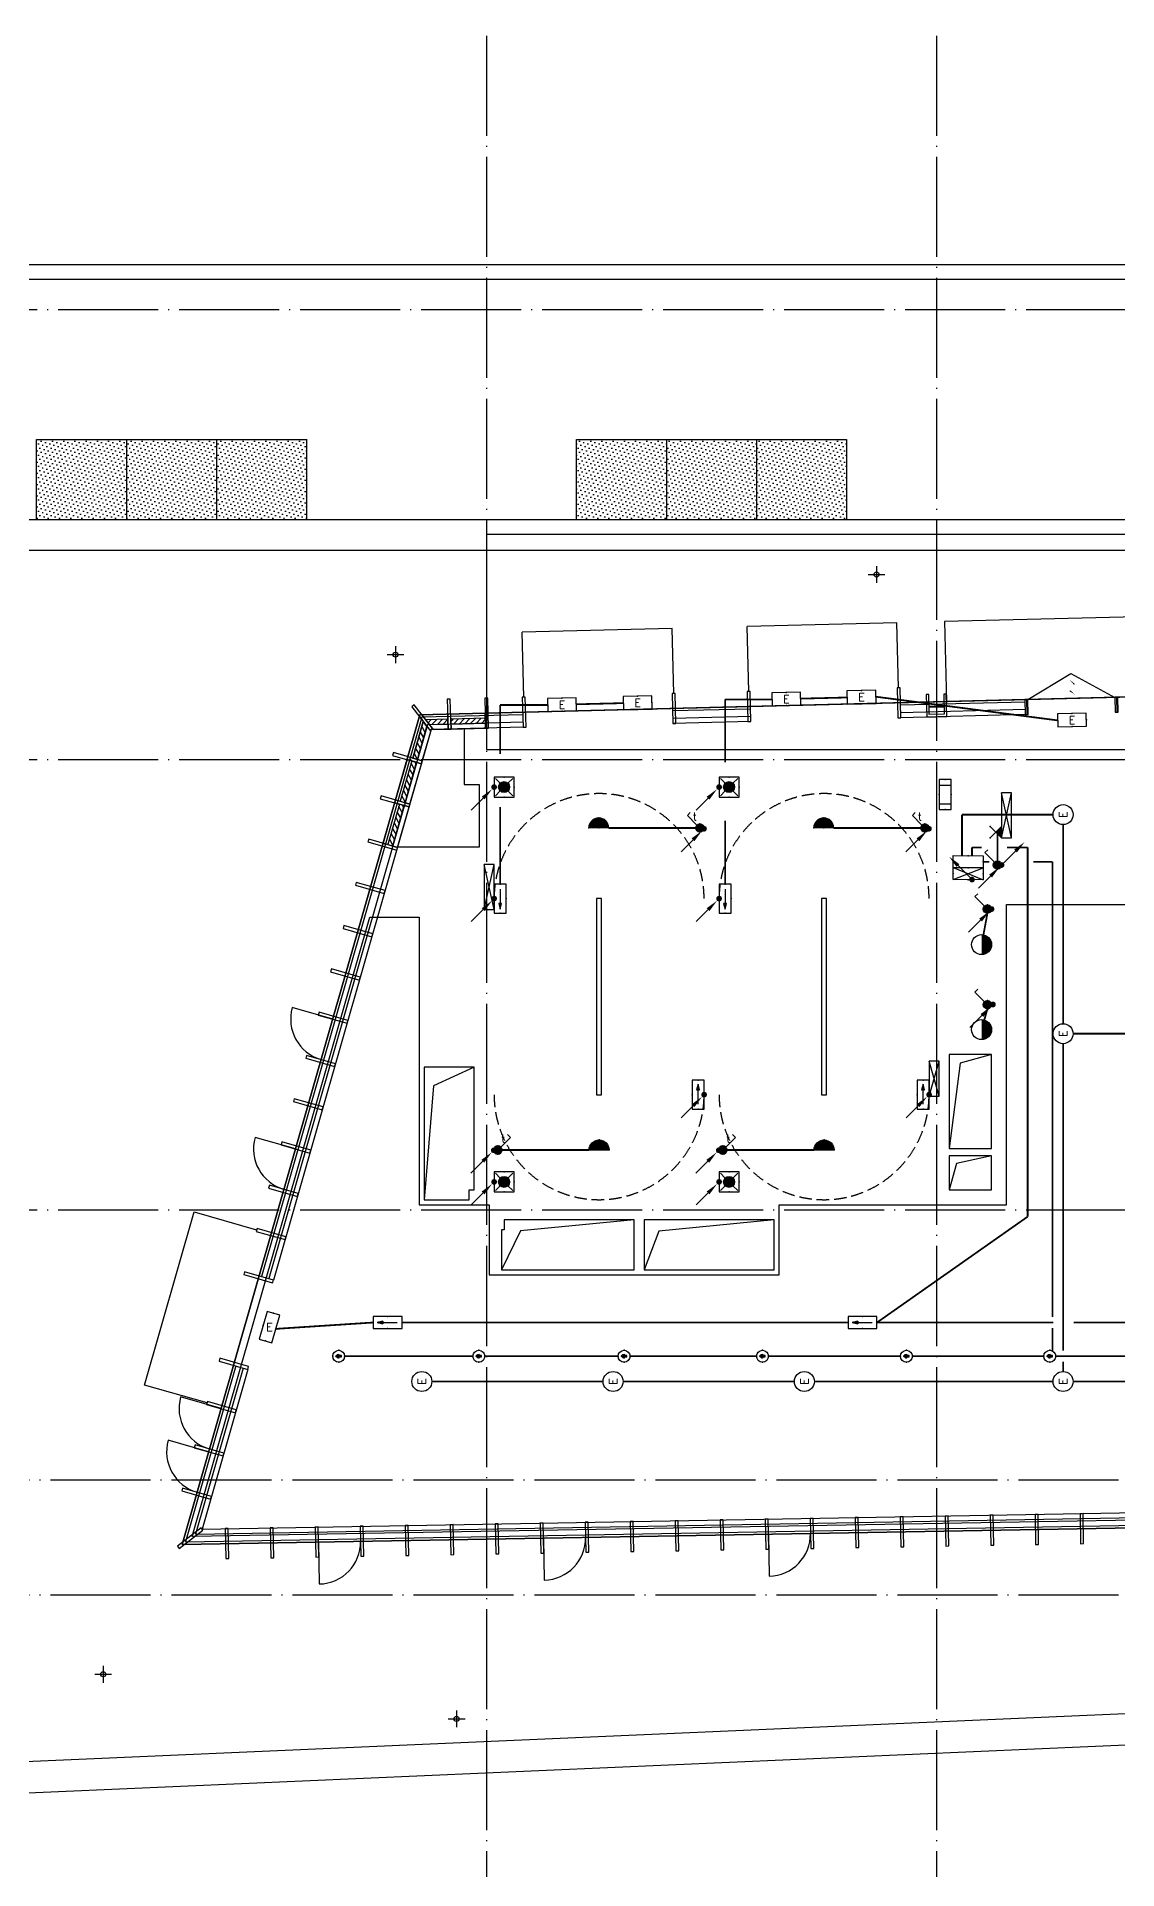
# Model space of a CAD drawing. Extents: x -288892 to 250096, y -100054 to 404668.
# Drawn here: x 14400 to 36016, y 172710 to 209356 of the extents above; entities that cross this region are included whole.
import ezdxf
from ezdxf.enums import TextEntityAlignment as Align
from ezdxf.xclip import XClip

# ---------------------------------------------------------------- set-up
doc = ezdxf.new("R2010")
doc.units = 0
doc.header["$LTSCALE"] = 1000
doc.header["$MEASUREMENT"] = 0
for name, pattern in [('104-14# 核心筒$0$DASH', [0.35, 0.25, -0.1]), ('104-14# 核心筒$0$DOTE', [2.42, 2, -0.2, 0.02, -0.2]), ('DASH', [0.35, 0.25, -0.1])]:
    doc.linetypes.add(name, pattern=pattern)
doc.layers.get('0').update_dxf_attribs({"linetype": 'CONTINUOUS'})
for name, color, linetype, plot in [('104-14# 核心筒$0$04-不打印_辅助线', 165, 'CONTINUOUS', False), ('14#楼幕墙$0$04-不打印_辅助线', 165, 'CONTINUOUS', False), ('X-104 14#平面$0$04-不打印_辅助线', 165, 'CONTINUOUS', False)]:
    doc.layers.add(name, color=color, linetype=linetype, plot=plot)
for name, color, linetype in [('104-14# 核心筒$0$A-C_玻璃幕墙', 140, 'CONTINUOUS'), ('104-14# 核心筒$0$A-E_电梯', 171, 'CONTINUOUS'), ('104-14# 核心筒$0$A-TECH_结构', 21, 'CONTINUOUS'), ('104-14# 核心筒$0$A_AXIS-轴线', 36, '104-14# 核心筒$0$DOTE'), ('14#楼幕墙$0$A-C_玻璃幕墙', 140, 'CONTINUOUS'), ('14#楼幕墙$0$A-C_窗', 140, 'CONTINUOUS'), ('EQUIP-照明', 3, 'CONTINUOUS'), ('EQUIP-箱柜', 3, 'CONTINUOUS'), ('LWIRE', 4, 'CONTINUOUS'), ('TEL_TEXT', 3, 'CONTINUOUS'), ('WIRE-应急', 2, 'DASH'), ('WIRE-照明', 1, 'CONTINUOUS'), ('X-104 14#平面$0$A-C_玻璃幕墙', 140, 'CONTINUOUS'), ('X-104 14#平面$0$A-C_窗', 140, 'CONTINUOUS'), ('X-104 14#平面$0$A-O_分水线', 127, 'CONTINUOUS'), ('X-104 14#平面$0$A-O_屋面', 201, 'CONTINUOUS'), ('X-104 14#平面$0$A-SUR_保温', 222, 'CONTINUOUS'), ('X-104 14#平面$0$A-TECH_暖通', 6, 'CONTINUOUS'), ('X-104 14#平面$0$A-TECH_电气', 240, 'CONTINUOUS'), ('X-104 14#平面$0$DUCT-新风管立管', 3, 'CONTINUOUS'), ('X-104 14#平面$0$EH_玻璃', 156, 'CONTINUOUS')]:
    doc.layers.add(name, color=color, linetype=linetype)
doc.layers.add('X-104 14#平面$0$000套内', color=226, linetype='CONTINUOUS', lineweight=30)
doc.layers.get('X-104 14#平面$0$A-O_分水线').off()
doc.styles.add('_TCH_LABEL', font='COMPLEX', dxfattribs={"bigfont": 'GBCBIG'})
doc.styles.add('_TEL_DIM', font='SIMPLEX', dxfattribs={"width": 0.8, "height": 3.5, "bigfont": 'HZTXT'})
doc.styles.get("Standard").update_dxf_attribs({"font": 'gbenor.shx', "bigfont": 'gbcbig.shx'})

# ---------------------------------------------------------------- blocks, each defined once
blk = doc.blocks.new('14#楼幕墙$0$A$C103B1A8E')
blk.add_lwpolyline([(0, 0), (60, 0), (60, 600), (0, 600)], close=True)
blk = doc.blocks.new('14#楼幕墙$0$A$C678332E3')
blk.add_lwpolyline([(0, 0), (60, 0), (60, 300), (0, 300)], close=True)
blk = doc.blocks.new('*U1890')
blk.add_lwpolyline([(300, 0), (0, 0), (0, 150), (300, 150)], close=True)
blk = doc.blocks.new('14#楼幕墙$0$A$C07E80D9E')
blk.add_lwpolyline([(-350, -50), (-50, -50), (-50, -450), (0, -450), (0, 0), (-400, 0), (-400, -450), (-350, -450)], close=True)
for points in [[(-50, -200), (-350, -200)], [(-50, -220), (-350, -220)]]:
    blk.add_lwpolyline(points)
at = {"layer": '14#楼幕墙$0$A-C_玻璃幕墙', "rotation": 180}
blk.add_blockref('*U1890', (-50, -50), dxfattribs=at)
blk = doc.blocks.new('14#楼幕墙$0$A$C140B3602')
for points in [[(5663, 16206), (5658, 16806)], [(6413, 16211), (6408, 16811)], [(7163, 16217), (7158, 16817)]]:
    blk.add_lwpolyline(points)
for name, p, rotation in [('14#楼幕墙$0$A$C103B1A8E', (14603, 16275), 0.4441616165427244), ('14#楼幕墙$0$A$C103B1A8E', (5243, 16185), 36.72208080828197), ('14#楼幕墙$0$A$C103B1A8E', (5603, 16205), 0.4441616165427244), ('14#楼幕墙$0$A$C103B1A8E', (6353, 16211), 0.4441616165427244), ('14#楼幕墙$0$A$C103B1A8E', (7103, 16217), 0.4441616165427244), ('14#楼幕墙$0$A$C103B1A8E', (10103, 16240), 0.4441616165427244), ('14#楼幕墙$0$A$C103B1A8E', (11603, 16252), 0.4441616165427244), ('14#楼幕墙$0$A$C07E80D9E', (15183, 16279), 180.4441616166542), ('14#楼幕墙$0$A$C678332E3', (17153, 16295), 0.4441616165203613), ('14#楼幕墙$0$A$C678332E3', (18953, 16309), 0.4441616165203613), ('14#楼幕墙$0$A$C103B1A8E', (5060, 15524), 73.00000000020853), ('14#楼幕墙$0$A$C103B1A8E', (4797, 14663), 73.00000000020853), ('14#楼幕墙$0$A$C103B1A8E', (4534, 13802), 73.00000000020853), ('14#楼幕墙$0$A$C103B1A8E', (4270, 12942), 73.00000000020853), ('14#楼幕墙$0$A$C103B1A8E', (4007, 12081), 73.00000000020853), ('14#楼幕墙$0$A$C103B1A8E', (3744, 11220), 73.00000000020853), ('14#楼幕墙$0$A$C103B1A8E', (3481, 10360), 73.00000000020853), ('14#楼幕墙$0$A$C103B1A8E', (3218, 9499), 73.00000000020853), ('14#楼幕墙$0$A$C103B1A8E', (2955, 8638), 73.00000000020853), ('14#楼幕墙$0$A$C103B1A8E', (2692, 7778), 73.00000000020853), ('14#楼幕墙$0$A$C103B1A8E', (2428, 6917), 73.00000000020853), ('14#楼幕墙$0$A$C103B1A8E', (2165, 6056), 73.00000000020853), ('14#楼幕墙$0$A$C103B1A8E', (1902, 5196), 73.00000000020853), ('14#楼幕墙$0$A$C103B1A8E', (1376, 3474), 73.00000000020853), ('14#楼幕墙$0$A$C103B1A8E', (1113, 2614), 73.00000000020853), ('14#楼幕墙$0$A$C103B1A8E', (850, 1753), 73.00000000020853), ('14#楼幕墙$0$A$C103B1A8E', (587, 892), 73.00000000020853), ('14#楼幕墙$0$A$C103B1A8E', (-95, -33), 306.4999999999919), ('14#楼幕墙$0$A$C103B1A8E', (870, -300), 359.9999999999836), ('14#楼幕墙$0$A$C103B1A8E', (1770, -300), 359.9999999999836), ('14#楼幕墙$0$A$C103B1A8E', (2670, -300), 359.9999999999836), ('14#楼幕墙$0$A$C103B1A8E', (3570, -300), 359.9999999999836), ('14#楼幕墙$0$A$C103B1A8E', (4470, -300), 359.9999999999836), ('14#楼幕墙$0$A$C103B1A8E', (5370, -300), 359.9999999999836), ('14#楼幕墙$0$A$C103B1A8E', (6270, -300), 359.9999999999836), ('14#楼幕墙$0$A$C103B1A8E', (7170, -300), 359.9999999999836), ('14#楼幕墙$0$A$C103B1A8E', (8070, -300), 359.9999999999836), ('14#楼幕墙$0$A$C103B1A8E', (8970, -300), 359.9999999999836), ('14#楼幕墙$0$A$C103B1A8E', (9870, -300), 359.9999999999836), ('14#楼幕墙$0$A$C103B1A8E', (10770, -300), 359.9999999999836), ('14#楼幕墙$0$A$C103B1A8E', (11670, -300), 359.9999999999836), ('14#楼幕墙$0$A$C103B1A8E', (12570, -300), 359.9999999999836), ('14#楼幕墙$0$A$C103B1A8E', (13470, -300), 359.9999999999836), ('14#楼幕墙$0$A$C103B1A8E', (14370, -300), 359.9999999999836), ('14#楼幕墙$0$A$C103B1A8E', (15270, -300), 359.9999999999836), ('14#楼幕墙$0$A$C103B1A8E', (16170, -300), 359.9999999999836), ('14#楼幕墙$0$A$C103B1A8E', (17070, -300), 359.9999999999836), ('14#楼幕墙$0$A$C103B1A8E', (17970, -300), 359.9999999999836)]:
    blk.add_blockref(name, p, dxfattribs=dict(rotation=rotation))
blk = doc.blocks.new('14#楼幕墙$0$A$C2CD63A88')
blk.add_lwpolyline([(0, 670), (0, -170)])
blk.add_arc((0, 670), 840, 270, 0)
blk = doc.blocks.new('14#楼幕墙$0$A$C22714246')
blk.add_lwpolyline([(1740, 497), (870, 0), (0, 497)])
at = {"layer": '14#楼幕墙$0$A-C_玻璃幕墙', "color": 1}
blk.add_lwpolyline([(899, 122, 0, 25, 0), (802, 217, 0, 0, 0), (900, 340, 25, 0, 0), (796, 422, 0, 0, 0)], format="xyseb", dxfattribs=at)
blk = doc.blocks.new('14#楼幕墙')
at = {"layer": '14#楼幕墙$0$A-C_玻璃幕墙'}
for p, q in [((62738, 196820), (22065, 195795)), ((22065, 195795), (17309, 179208)), ((22103, 195746), (18897, 184563)), ((24122, 195796), (22103, 195746)), ((28680, 195911), (27121, 195872)), ((28684, 195761), (27125, 195722)), ((34169, 196050), (31679, 195987)), ((34172, 195900), (31683, 195837)), ((34175, 195800), (31686, 195737)), ((22217, 195598), (19041, 184522)), ((22293, 195500), (19137, 184494)), ((24126, 195646), (22217, 195598)), ((24128, 195547), (22293, 195500)), ((28687, 195661), (27127, 195622)), ((18384, 182775), (17376, 179259)), ((18528, 182734), (17576, 179413)), ((18624, 182706), (17709, 179515)), ((17709, 179515), (45230, 179996)), ((17309, 179208), (45235, 179696)), ((17376, 179259), (45234, 179746)), ((17576, 179413), (45232, 179896))]:
    blk.add_line(p, q, dxfattribs=at)
blk.add_lwpolyline([(120742, 216995), (99427, 222925), (92266, 197155), (62308, 195791), (62738, 196820), (22065, 195795), (17309, 179208), (53491, 179840), (52927, 177185), (83500, 178466), (82418, 175654), (109062, 173768), (119297, 188914), (117563, 189300)], close=True, dxfattribs=at)
at = {"layer": '14#楼幕墙$0$A-C_玻璃幕墙', "ltscale": 2}
for points in [[(31608, 197636), (28609, 197560)], [(28642, 196261), (28609, 197560)], [(31641, 196336), (31608, 197636)], [(27109, 197522), (24110, 197447)], [(24143, 196147), (24110, 197447)], [(27142, 196223), (27109, 197522)], [(17808, 182035), (16558, 182393), (17550, 185854), (18800, 185496)]]:
    blk.add_lwpolyline(points, dxfattribs=at)
blk.add_lwpolyline([(37826, 196192), (37786, 197791), (32558, 197660), (32598, 196060)], close=True, dxfattribs=at)
at = {"layer": '14#楼幕墙$0$04-不打印_辅助线', "rotation": 181.4441616166519}
blk.add_blockref('14#楼幕墙$0$A$C22714246', (35954, 196641), dxfattribs=at)
at = {"layer": '14#楼幕墙$0$A-C_玻璃幕墙', "rotation": 1.000000000000248}
blk.add_blockref('14#楼幕墙$0$A$C140B3602', (17309, 179208), dxfattribs=at)
at = {"layer": '14#楼幕墙$0$A-C_窗'}
for p, rotation in [((19677, 189895), 254.000000000002), ((18932, 187299), 254.000000000002), ((17444, 182108), 254.000000000002), ((17196, 181243), 254.000000000002), ((20051, 178586), 1.000000000003353), ((24550, 178664), 1.000000000003353), ((29049, 178743), 1.000000000003353)]:
    blk.add_blockref('14#楼幕墙$0$A$C2CD63A88', p, dxfattribs=dict(at, rotation=rotation))
blk = doc.blocks.new('104-14# 核心筒')
at = {"layer": '104-14# 核心筒$0$04-不打印_辅助线', "linetype": '104-14# 核心筒$0$DASH'}
for centre, start, end in [((25650, 192120), 0, 180), ((30150, 192120), 0, 180), ((25650, 188200), 180, 0), ((30150, 188200), 180, 0)]:
    blk.add_arc(centre, 2100, start, end, dxfattribs=at)
at = {"layer": '104-14# 核心筒$0$A-C_玻璃幕墙'}
blk.add_lwpolyline([(82418, 175654), (83500, 178466), (52927, 177185), (53491, 179840), (17309, 179208), (22065, 195795), (62738, 196820), (62308, 195791), (92266, 197155), (99427, 222925), (120742, 216995), (117563, 189300), (119297, 188914), (109062, 173768), (82418, 175654)], dxfattribs=at)
at = {"layer": '104-14# 核心筒$0$A-E_电梯'}
for points in [[(25600, 188200), (25700, 188200), (25700, 192120), (25600, 192120)], [(30200, 192120), (30100, 192120), (30100, 188200), (30200, 188200)]]:
    blk.add_lwpolyline(points, close=True, dxfattribs=at)
at = {"layer": '104-14# 核心筒$0$A-TECH_结构'}
for points in [[(33500, 189000), (32650, 189000), (32650, 187125), (33500, 187125), (33500, 189000), (32871, 188832), (32650, 187125)], [(33500, 186975), (32650, 186975), (32650, 186300), (33500, 186300), (33500, 186975), (32798, 186825), (32650, 186300)]]:
    blk.add_lwpolyline(points, dxfattribs=at)
at = {"layer": '104-14# 核心筒$0$A_AXIS-轴线'}
for p, q in [((23400, 228734), (23400, 169655)), ((32400, 228734), (32400, 169655)), ((-9370, 203900), (120260, 203900)), ((-9370, 194900), (120260, 194900)), ((-9370, 185900), (120260, 185900)), ((-9520, 180500), (50400, 180500)), ((-9520, 178200), (59400, 178200))]:
    blk.add_line(p, q, dxfattribs=at)
blk = doc.blocks.new('*U1768')
h = blk.add_hatch()
h.set_pattern_fill('ANSI31', color=256, scale=50)
h.set_pattern_definition([(45, (-55312.376, 120006.8), (-56.1266, 56.1266), [])])
h.paths.add_polyline_path([(-840, 100), (0, 100), (0, 200), (-840, 200)])
for points in [[(-840, 0), (0, 0), (0, 300), (-840, 300)], [(-840, 100), (0, 100), (0, 200), (-840, 200)]]:
    blk.add_lwpolyline(points, close=True)
blk = doc.blocks.new('*U1769')
h = blk.add_hatch()
h.set_pattern_fill('ANSI31', color=256, scale=50)
h.set_pattern_definition([(45, (-55162.376, 120006.8), (-56.1266, 56.1266), [])])
h.paths.add_polyline_path([(-690, 100), (0, 100), (0, 200), (-690, 200)])
for points in [[(-690, 0), (0, 0), (0, 300), (-690, 300)], [(-690, 100), (0, 100), (0, 200), (-690, 200)]]:
    blk.add_lwpolyline(points, close=True)
blk = doc.blocks.new('X-104 14#平面$0$byc-33')
h = blk.add_hatch()
h.set_pattern_fill('ANSI31', color=256, scale=50, angle=74)
h.set_pattern_definition([(119, (-22113.925, -194875.63), (-69.42294, -38.481764), [])])
h.paths.add_polyline_path([(93, 687), (17, 785), (-192, 55), (-96, 28)])
for points in [[(-288, 83), (-59, 883)], [(-192, 55), (17, 785)], [(-59, 883), (169, 589)], [(-96, 28), (93, 687)], [(0, 0), (169, 589)], [(-288, 83), (0, 0)]]:
    blk.add_lwpolyline(points)
blk.add_lwpolyline([(93, 687), (17, 785), (-192, 55), (-96, 28)], close=True)
blk = doc.blocks.new('X-104 14#平面$0$byc-32')
h = blk.add_hatch()
h.set_pattern_fill('ANSI31', color=256, scale=50, angle=1.4442)
h.set_pattern_definition([(46.44416, (-22628.63, -195508.72), (-57.523315, 54.69423), [])])
h.paths.add_polyline_path([(-5, 200), (-450, 189), (-374, 91), (-3, 100)])
for points in [[(-8, 300), (-526, 287)], [(-526, 287), (-298, -8)], [(-298, -8), (0, 0)], [(0, 0), (-8, 300)]]:
    blk.add_lwpolyline(points)
blk.add_lwpolyline([(-5, 200), (-450, 189), (-374, 91), (-3, 100)], close=True)
blk = doc.blocks.new('X-104 14#平面$0$ydl')
h = blk.add_hatch()
h.set_pattern_fill('ANSI31', color=8, scale=30, angle=45)
h.set_pattern_definition([(90, (0, 0), (-47.625, 1e-14), [])])
edge = h.paths.add_edge_path()
edge.add_arc((0, 0), 138, 0, 360)
for radius in [168, 138]:
    blk.add_circle((0, 0), radius)
at = {"layer": 'X-104 14#平面$0$04-不打印_辅助线'}
for p, q in [((-168, 0), (168, 0)), ((0, 168), (0, -168))]:
    blk.add_line(p, q, dxfattribs=at)
blk = doc.blocks.new('X-104 14#平面$0$ydlzh')
at = {"layer": 'X-104 14#平面$0$A-O_分水线'}
for p in [(-59670, -7179), (-69292, -8780), (-75138, -29169), (-68070, -30061)]:
    blk.add_blockref('X-104 14#平面$0$ydl', p, dxfattribs=at)
blk = doc.blocks.new('*U1803')
blk.add_lwpolyline([(200, 0), (200, 900), (0, 900), (0, 0), (200, 0), (0, 900), (0, 0), (200, 900)])
blk = doc.blocks.new('X-104 14#平面$0$dd')
at = {"layer": 'X-104 14#平面$0$A-TECH_电气'}
blk.add_blockref('*U1803', (33763, -105766), dxfattribs=at)
blk = doc.blocks.new('*U1840')
blk.add_lwpolyline([(200, 0), (200, 700), (0, 700), (0, 0), (200, 0), (0, 700), (0, 0), (200, 700)])
blk = doc.blocks.new('X-104 14#平面$0$sdfjladfiididid')
at = {"layer": 'X-104 14#平面$0$A-TECH_暖通'}
for name, p in [('*U1803', (23350, 191900)), ('*U1840', (32250, 188170))]:
    blk.add_blockref(name, p, dxfattribs=at)
blk = doc.blocks.new('X-104 14#平面')
at = {"layer": 'X-104 14#平面$0$EH_玻璃'}
h = blk.add_hatch(dxfattribs=at)
h.set_pattern_fill('DOTS', color=256, scale=50, angle=45)
h.set_pattern_definition([(45, (5400, -7e-09), (-28.0633, 84.1899), [0, -79.375])])
h.paths.add_polyline_path([(19802, 201300), (14400, 201300), (14400, 199700), (19802, 199700)])
h = blk.add_hatch(dxfattribs=at)
h.set_pattern_fill('DOTS', color=256, scale=50, angle=45)
h.set_pattern_definition([(45, (0, 0), (-28.0633, 84.1899), [0, -79.375])])
h.paths.add_polyline_path([(30602, 201300), (25200, 201300), (25200, 199700), (30602, 199700)])
blk.add_line((32050, 194900), (32750, 194900))
for centre in [(31200, 198600), (21578, 196998), (15732, 176610), (22800, 175717)]:
    blk.add_circle(centre, 50)
at = {"layer": 'X-104 14#平面$0$000套内'}
blk.add_lwpolyline([(59650, 177617), (53114, 177343), (53677, 179993), (17509, 179362), (21062, 191750), (22050, 191750), (22050, 186000), (23450, 186000), (23450, 184600), (29250, 184600), (29250, 186000), (33800, 186000), (33800, 192000), (41300, 192000), (41300, 196129), (59650, 196592)], close=True, dxfattribs=at)
at = {"layer": 'X-104 14#平面$0$04-不打印_辅助线'}
blk.add_lwpolyline([(89162, 208712), (77270, 199400), (23400, 199400), (23400, 195100), (77400, 195100), (77400, 194900), (95400, 194900), (95400, 203900), (95192, 203900), (96002, 206809)], close=True, dxfattribs=at)
at = {"layer": 'X-104 14#平面$0$A-C_玻璃幕墙'}
for p, q in [((16200, 201300), (16200, 199700)), ((18000, 201300), (18000, 199700)), ((27000, 201300), (27000, 199700)), ((28800, 201300), (28800, 199700)), ((14400, 199700), (19800, 199700)), ((25200, 199700), (30600, 199700))]:
    blk.add_line(p, q, dxfattribs=at)
for points in [[(82418, 175654), (83500, 178466), (52927, 177185), (53491, 179840), (17309, 179208), (22065, 195795), (62738, 196820), (62308, 195791), (92266, 197155), (99427, 222925), (120742, 216995), (117563, 189300), (119297, 188914), (109062, 173768), (82418, 175654)], [(14400, 199700), (14400, 201300), (19800, 201300), (19800, 199700)], [(25200, 199700), (25200, 201300), (30600, 201300), (30600, 199700)], [(34197, 196100), (34205, 195801)], [(35997, 196146), (36004, 195846)]]:
    blk.add_lwpolyline(points, dxfattribs=at)
at = {"layer": 'X-104 14#平面$0$A-O_屋面', "ltscale": 5}
for p, q in [((8392, 199700), (67250, 199700)), ((-6010, 173358), (40178, 175375))]:
    blk.add_line(p, q, dxfattribs=at)
blk.add_lwpolyline([(733, 201212), (-347, 201441), (367, 204800), (66341, 204800), (83503, 220380), (87317, 219319), (85627, 213243), (85338, 213324), (86948, 219110), (83582, 220046), (66456, 204500), (610, 204500), (9, 201672), (795, 201505)], close=True, dxfattribs=at)
for points in [[(23400, 199080), (8894, 199080), (6166, 186246)], [(67250, 199080), (23400, 199080)], [(82594, 176111), (40578, 173942), (40910, 176027), (-5237, 174013), (-2256, 188036)]]:
    blk.add_lwpolyline(points, dxfattribs=at)
at = {"layer": 'X-104 14#平面$0$A-SUR_保温'}
blk.add_lwpolyline([(22950, 195519), (22950, 194400), (23250, 194400), (23250, 193150), (21619, 193150)], dxfattribs=at)
at = {"layer": 'X-104 14#平面$0$DUCT-新风管立管'}
for points in [[(23150, 188750), (22150, 188750), (22150, 186100), (23050, 186100), (23050, 186300), (23150, 186300), (23150, 188750), (22340, 188379), (22150, 186100)], [(26350, 185700), (23750, 185700), (23750, 185500), (23700, 185500), (23700, 184700), (26350, 184700), (26350, 185700), (24081, 185474), (23700, 184700)]]:
    blk.add_lwpolyline(points, dxfattribs=at)
at = {"layer": 'X-104 14#平面$0$DUCT-新风管立管', "elevation": 3000}
blk.add_lwpolyline([(29150, 185700), (26550, 185700), (26550, 184700), (29150, 184700), (29150, 185700), (26846, 185470), (26550, 184700)], dxfattribs=at)
ref = blk.add_blockref('104-14# 核心筒', (0, 0))
XClip(ref).set_block_clipping_path([(-38664.3623821461, -25500), (139216.5485069363, 330900)])
for name, p in [('X-104 14#平面$0$dd', (-63, 299100)), ('14#楼幕墙', (0, 0)), ('X-104 14#平面$0$sdfjladfiididid', (0, 0)), ('X-104 14#平面$0$ydlzh', (90870, 205779))]:
    blk.add_blockref(name, p)
at = {"layer": 'X-104 14#平面$0$A-C_窗'}
for name, p in [('X-104 14#平面$0$byc-33', (22114, 194876)), ('X-104 14#平面$0$byc-32', (22629, 195509))]:
    blk.add_blockref(name, p, dxfattribs=at)
for name, p, rotation in [('*U1769', (23378, 195528), 1.444161616200121), ('*U1768', (22097, 194818), 73.99999999998772), ('*U1768', (21849, 193953), 73.99999999998772)]:
    blk.add_blockref(name, p, dxfattribs=dict(at, rotation=rotation))
blk = doc.blocks.new('$equip$00001838')
blk.add_circle((0, 0), 0.5)
at = {"color": 7, "style": '_TEL_DIM'}
blk.add_attdef('$TEXT$', text='', height=0.4, dxfattribs=at).set_placement((0, 0), align=Align.MIDDLE_CENTER)
at = {"color": 7, "style": '_TEL_DIM', "flags": 1}
blk.add_attdef('A', text='', height=0.00002, dxfattribs=at).set_placement((0, 0), align=Align.MIDDLE_CENTER)
blk = doc.blocks.new('$equip$00002540')
blk.add_hatch(color=256).paths.add_polyline_path([(0.24, 0.372), (0.24, 0.228), (0.528, 0.3)])
for p, q in [((-0.72, 0.6), (-0.72, 0)), ((0.72, 0.6), (-0.72, 0.6)), ((-0.72, 0), (0.72, 0)), ((0.24, 0.372), (0.24, 0.228)), ((0.528, 0.3), (0.24, 0.372)), ((0.24, 0.228), (0.528, 0.3)), ((0.72, 0), (0.72, 0.6))]:
    blk.add_line(p, q)
at = {"color": 7}
blk.add_line((-0.48, 0.3), (0.48, 0.3), dxfattribs=at)
at = {"const_width": 0.02}
blk.add_lwpolyline([(-0.72, 0.6), (-0.72, 0), (0.72, 0), (0.72, 0.6), (-0.72, 0.6), (-0.72, 0)], dxfattribs=at)
for p in [(-0.72, 0.3), (0, 0.6), (0, 0), (0.72, 0.3)]:
    blk.add_point(p)
at = {"color": 7, "style": '_TEL_DIM', "flags": 1}
blk.add_attdef('A', text='', height=0.00002, dxfattribs=at).set_placement((0, 0), align=Align.MIDDLE_CENTER)
blk = doc.blocks.new('$equip$00001822')
for p, q in [((0.147, 0.356), (0.625, 0.833)), ((0.625, 0.833), (0.766, 0.692))]:
    blk.add_line(p, q)
blk.add_circle((0, 0.208), 0.208)
for p in [(-0.208, 0.208), (-0.015, 0.001), (0, 0.417), (0.208, 0.208)]:
    blk.add_point(p)
for points in [[(-0.18, 0.313), (0.18, 0.313), (-0.208, 0.208), (0.208, 0.208)], [(-0.18, 0.104), (0.18, 0.104), (-0.208, 0.208), (0.208, 0.208)], [(-0.104, 0.389), (0.104, 0.389), (-0.18, 0.313), (0.18, 0.313)], [(-0.104, 0.028), (0.104, 0.028), (-0.18, 0.104), (0.18, 0.104)], [(0, 0.417), (0, 0.417), (-0.104, 0.389), (0.104, 0.389)], [(0, 0), (0, 0), (-0.104, 0.028), (0.104, 0.028)]]:
    blk.add_solid(points)
at = {"color": 7, "style": '_TEL_DIM'}
blk.add_attdef('$TEXT$', text='', height=0.4, dxfattribs=at).set_placement((0.581, 0.465), align=Align.MIDDLE_CENTER)
at = {"color": 7, "style": '_TEL_DIM', "flags": 1}
blk.add_attdef('A', text='', height=0.00002, dxfattribs=at).set_placement((0, 0), align=Align.MIDDLE_CENTER)
blk = doc.blocks.new('$equip$00001168')
blk.add_line((-0.5, 0), (0.5, 0))
blk.add_arc((0, 0), 0.5, 180, 0)
for p in [(-0.5, 0), (0, 0), (0.5, 0), (0, -0.5)]:
    blk.add_point(p)
for points in [[(0.433, -0.25), (-0.433, -0.25), (0.5, 0), (-0.5, 0)], [(0.25, -0.433), (-0.25, -0.433), (0.433, -0.25), (-0.433, -0.25)], [(0, -0.5), (0, -0.5), (0.25, -0.433), (-0.25, -0.433)]]:
    blk.add_solid(points)
at = {"flags": 9}
blk.add_attdef('A', (0, 0), '', height=0.00002, dxfattribs=at)
blk = doc.blocks.new('$equip$00002604')
blk.add_hatch(color=256).paths.add_polyline_path([(0.275, 0.5, 1), (-0.274, 0.5, 1)])
for p, q in [((-0.429, 0.929), (-0.194, 0.694)), ((0.194, 0.694), (0.429, 0.929)), ((-0.429, 0.071), (-0.194, 0.306)), ((0.194, 0.306), (0.429, 0.071))]:
    blk.add_line(p, q)
at = {"const_width": 0.02}
blk.add_lwpolyline([(-0.5, 1), (-0.5, 0), (0.5, 0), (0.5, 1), (-0.5, 1), (-0.5, 0)], dxfattribs=at)
blk.add_lwpolyline([(-0.5, 1), (-0.5, 0), (0.5, 0), (0.5, 1)], close=True)
blk.add_circle((0, 0.5), 0.275)
for p in [(0, 1), (-0.5, 0.5), (0, 0), (0.5, 0.5)]:
    blk.add_point(p)
at = {"color": 7, "style": '_TEL_DIM', "flags": 1}
blk.add_attdef('A', text='', height=0.000025, dxfattribs=at).set_placement((0, 0), align=Align.MIDDLE_CENTER)
blk = doc.blocks.new('$TelecSys$00000081')
for p, q in [((0.104, 0.104), (0.104, 0.104)), ((-1.15, -1.15), (-0.55, -0.55)), ((-0.104, -0.104), (-0.104, -0.104))]:
    blk.add_line(p, q)
at = {"const_width": 0.142}
blk.add_lwpolyline([(0.071, 0, 1), (-0.071, 0, 1)], format="xyb", close=True, dxfattribs=at)
blk.add_solid([(-0.62, -0.48), (-0.48, -0.62), (-0.1, -0.1)])
at = {"width": 0.8, "flags": 9}
blk.add_attdef('A', (0, 0), '', height=0.00002, rotation=180, dxfattribs=at)
blk = doc.blocks.new('$equip$00001151')
blk.add_circle((0, 0.5), 0.5)
for points in [[(0.433, 0.25), (-0.433, 0.25), (0.5, 0.5), (-0.5, 0.5)], [(0.25, 0.067), (-0.25, 0.067), (0.433, 0.25), (-0.433, 0.25)], [(0, 0), (0, 0), (0.25, 0.067), (-0.25, 0.067)]]:
    blk.add_solid(points)
at = {"flags": 9}
blk.add_attdef('A', (0, 0), '', height=0.00002, dxfattribs=at)
blk = doc.blocks.new('$equip$00001154')
for p, q in [((0, 0.283), (0, -0.283)), ((0, 0.283), (0.566, -0.283)), ((0.566, 0.283), (0, -0.283))]:
    blk.add_line(p, q)
for p in [(0, 0.004), (0.283, 0), (0.566, 0.283), (0.566, -0.283)]:
    blk.add_point(p)
blk.add_solid([(0, -0.283), (0.283, 0), (0, 0.283)])
at = {"layer": 'TEL_TEXT', "style": '_TEL_DIM', "flags": 1}
blk.add_attdef('A', text='', height=0.00002, dxfattribs=at).set_placement((0, 0), align=Align.MIDDLE_CENTER)
blk = doc.blocks.new('$equip$00001962')
for p, q in [((0.147, 0.356), (0.625, 0.833)), ((0.625, 0.833), (0.766, 0.692))]:
    blk.add_line(p, q)
blk.add_circle((0, 0.208), 0.208)
for p in [(-0.208, 0.208), (0, 0.417), (0, 0), (0.208, 0.208)]:
    blk.add_point(p)
for points in [[(-0.18, 0.313), (0.18, 0.313), (-0.208, 0.208), (0.208, 0.208)], [(-0.18, 0.104), (0.18, 0.104), (-0.208, 0.208), (0.208, 0.208)], [(-0.104, 0.389), (0.104, 0.389), (-0.18, 0.313), (0.18, 0.313)], [(-0.104, 0.028), (0.104, 0.028), (-0.18, 0.104), (0.18, 0.104)], [(0, 0.417), (0, 0.417), (-0.104, 0.389), (0.104, 0.389)], [(0, 0), (0, 0), (-0.104, 0.028), (0.104, 0.028)]]:
    blk.add_solid(points)
at = {"layer": 'TEL_TEXT', "style": '_TEL_DIM', "flags": 1}
blk.add_attdef('A', text='', height=0.00002, dxfattribs=at).set_placement((0, 0), align=Align.MIDDLE_CENTER)
blk = doc.blocks.new('$equip_U$00000189(HT0843)')
at = {"color": 2}
for p, q in [((-0.72, 0.66), (-0.72, 0)), ((0.72, 0.66), (-0.72, 0.66)), ((-0.72, 0), (0.72, 0)), ((0.72, 0), (0.72, 0.66))]:
    blk.add_line(p, q, dxfattribs=at)
at = {"color": 2, "const_width": 0.0125}
for points in [[(0.72, 0.66), (0.72, 0.66), (-0.72, 0.66)], [(-0.72, 0.66), (-0.72, 0)], [(-0.72, 0), (0.72, 0)], [(0.72, 0), (0.72, 0.66)]]:
    blk.add_lwpolyline(points, dxfattribs=at)
at = {"color": 2}
blk.add_lwpolyline([(-0.72, 0.66), (-0.72, 0)], dxfattribs=at)
for p in [(-0.72, 0.33), (0, 0.66), (0, 0), (0.72, 0.33)]:
    blk.add_point(p)
at = {"color": 7, "style": '_TEL_DIM'}
blk.add_attdef('$TEXT$', text='', height=0.4, dxfattribs=at).set_placement((0, 0.33), align=Align.MIDDLE_CENTER)
at = {"color": 7, "style": '_TEL_DIM', "flags": 1}
blk.add_attdef('A', text='', height=0.000025, dxfattribs=at).set_placement((0, 0), align=Align.MIDDLE_CENTER)
blk = doc.blocks.new('$equip$00002541')
blk.add_hatch(color=256).paths.add_polyline_path([(-0.24, 0.372), (-0.528, 0.3), (-0.24, 0.228)])
for p, q in [((-0.72, 0.6), (-0.72, 0)), ((0.72, 0.6), (-0.72, 0.6)), ((-0.72, 0), (0.72, 0)), ((-0.24, 0.372), (-0.528, 0.3)), ((-0.528, 0.3), (-0.24, 0.228)), ((-0.24, 0.372), (-0.24, 0.228)), ((0.72, 0), (0.72, 0.6))]:
    blk.add_line(p, q)
at = {"color": 7}
blk.add_line((-0.48, 0.3), (0.48, 0.3), dxfattribs=at)
at = {"const_width": 0.02}
blk.add_lwpolyline([(-0.72, 0.6), (-0.72, 0), (0.72, 0), (0.72, 0.6), (-0.72, 0.6), (-0.72, 0)], dxfattribs=at)
for p in [(-0.72, 0.3), (0, 0.6), (0, 0), (0.72, 0.3)]:
    blk.add_point(p)
at = {"color": 7, "style": '_TEL_DIM', "flags": 1}
blk.add_attdef('A', text='', height=0.00002, dxfattribs=at).set_placement((0, 0), align=Align.MIDDLE_CENTER)
blk = doc.blocks.new('$equip$00001428')
for p, q in [((0.75, 0.6), (-0.75, 0.6)), ((-0.75, 0.6), (-0.75, 0)), ((-0.75, 0), (0.75, 0)), ((-0.469, 0.6), (-0.469, 0)), ((0.469, 0.6), (0.469, 0)), ((0.75, 0), (0.75, 0.6))]:
    blk.add_line(p, q)
for p in [(-0.75, 0.3), (0, 0.6), (0, 0), (0.75, 0.3)]:
    blk.add_point(p)
at = {"style": '_TCH_LABEL', "flags": 9}
blk.add_attdef('A', (0, 0), '', height=0.00002, dxfattribs=at)
blk = doc.blocks.new('$equip$00001424')
for p, q in [((-0.75, 0), (0.75, 0.6)), ((-0.75, 0.6), (0.75, 0)), ((0.75, 0.6), (-0.75, 0.6)), ((-0.75, 0.6), (-0.75, 0)), ((-0.75, 0), (0.75, 0)), ((0.75, 0), (0.75, 0.6))]:
    blk.add_line(p, q)
for p in [(-0.75, 0.3), (0, 0.6), (0, 0), (0.75, 0.3)]:
    blk.add_point(p)
at = {"style": '_TCH_LABEL', "flags": 9}
blk.add_attdef('A', (0, 0), '', height=0.00002, dxfattribs=at)
blk = doc.blocks.new('$equip$00001413')
for p, q in [((0.75, 0.6), (-0.75, 0.6)), ((-0.75, 0.6), (-0.75, 0)), ((-0.75, 0), (0.75, 0)), ((0.75, 0), (0.75, 0.6))]:
    blk.add_line(p, q)
for p in [(-0.75, 0.3), (0, 0.6), (0, 0), (0.75, 0.3)]:
    blk.add_point(p)
at = {"style": '_TCH_LABEL', "flags": 9}
blk.add_attdef('A', (0, 0), '', height=0.00002, dxfattribs=at)
blk = doc.blocks.new('$TelecSys$00000079')
for p, q in [((0.7, 0.7), (0, 0)), ((0.104, 0.104), (0.104, 0.104)), ((-0.104, -0.104), (-0.104, -0.104))]:
    blk.add_line(p, q)
at = {"const_width": 0.142}
blk.add_lwpolyline([(-0.071, 0, 1), (0.071, 0, 1)], format="xyb", close=True, dxfattribs=at)
blk.add_solid([(0.63, 0.77), (0.77, 0.63), (1.15, 1.15)])
at = {"width": 0.8, "flags": 9}
blk.add_attdef('A', (0, 0), '', height=0.00002, dxfattribs=at)
blk = doc.blocks.new('$equip$00002534')
for p, q in [((-0.72, 0.66), (-0.72, 0)), ((0.72, 0.66), (-0.72, 0.66)), ((-0.72, 0), (0.72, 0)), ((0.72, 0), (0.72, 0.66))]:
    blk.add_line(p, q)
at = {"const_width": 0.02}
blk.add_lwpolyline([(-0.72, 0.66), (-0.72, 0), (0.72, 0), (0.72, 0.66), (-0.72, 0.66), (-0.72, 0)], dxfattribs=at)
for p in [(-0.72, 0.33), (0, 0.66), (0, 0), (0.72, 0.33)]:
    blk.add_point(p)
at = {"color": 7, "style": '_TEL_DIM'}
blk.add_attdef('$TEXT$', text='', height=0.4, dxfattribs=at).set_placement((0, 0.33), align=Align.MIDDLE_CENTER)
at = {"color": 7, "style": '_TEL_DIM', "flags": 1}
blk.add_attdef('A', text='', height=0.00002, dxfattribs=at).set_placement((0, 0), align=Align.MIDDLE_CENTER)
blk = doc.blocks.new('$equip_U$00000283(晏大钊)')
at = {"color": 3}
for p, q in [((-0.07, 0.05), (-0.27, 0.05)), ((-0.27, 0.05), (-0.27, 0.05)), ((-0.26, 0.05), (-0.27, 0.04)), ((-0.25, 0.05), (-0.27, 0.03)), ((-0.24, 0.05), (-0.27, 0.02)), ((-0.23, 0.05), (-0.27, 0.01)), ((-0.22, 0.05), (-0.27, 0)), ((-0.2, 0.05), (-0.27, -0.01)), ((-0.19, 0.05), (-0.27, -0.03)), ((-0.18, 0.05), (-0.27, -0.04)), ((-0.17, 0.05), (-0.27, -0.05)), ((-0.16, 0.05), (-0.27, -0.06)), ((-0.27, 0.05), (-0.27, 0.05)), ((-0.26, 0.05), (-0.27, 0.04)), ((-0.25, 0.05), (-0.27, 0.03)), ((-0.24, 0.05), (-0.27, 0.02)), ((-0.23, 0.05), (-0.27, 0.01)), ((-0.22, 0.05), (-0.27, 0)), ((-0.2, 0.05), (-0.27, -0.01)), ((-0.19, 0.05), (-0.27, -0.03)), ((-0.18, 0.05), (-0.27, -0.04)), ((-0.17, 0.05), (-0.27, -0.05)), ((-0.16, 0.05), (-0.27, -0.06)), ((-0.15, 0.05), (-0.26, -0.06)), ((-0.15, 0.05), (-0.26, -0.06)), ((-0.14, 0.05), (-0.25, -0.06)), ((-0.14, 0.05), (-0.25, -0.06)), ((-0.13, 0.05), (-0.24, -0.06)), ((-0.13, 0.05), (-0.24, -0.06)), ((-0.11, 0.05), (-0.23, -0.06)), ((-0.11, 0.05), (-0.23, -0.06)), ((-0.1, 0.05), (-0.22, -0.06)), ((-0.1, 0.05), (-0.22, -0.06)), ((-0.09, 0.05), (-0.21, -0.06)), ((-0.09, 0.05), (-0.21, -0.06)), ((-0.08, 0.05), (-0.2, -0.06)), ((-0.08, 0.05), (-0.2, -0.06)), ((-0.07, 0.05), (-0.18, -0.06)), ((-0.07, 0.05), (-0.18, -0.06)), ((-0.06, 0.05), (-0.17, -0.06)), ((-0.06, 0.05), (-0.17, -0.06)), ((-0.05, 0.05), (-0.16, -0.06)), ((-0.05, 0.05), (-0.16, -0.06)), ((-0.04, 0.05), (-0.15, -0.06)), ((-0.04, 0.05), (-0.15, -0.06)), ((-0.02, 0.05), (-0.14, -0.06)), ((-0.02, 0.05), (-0.14, -0.06)), ((-0.01, 0.05), (-0.13, -0.06)), ((-0.01, 0.05), (-0.13, -0.06)), ((0, 0.05), (-0.12, -0.06)), ((0, 0.05), (-0.12, -0.06)), ((0.01, 0.05), (-0.11, -0.06)), ((0.01, 0.05), (-0.11, -0.06)), ((0.02, 0.05), (-0.09, -0.06)), ((0.02, 0.05), (-0.09, -0.06)), ((0.03, 0.05), (-0.08, -0.06)), ((0.03, 0.05), (-0.08, -0.06)), ((0.04, 0.05), (-0.07, -0.06)), ((0.04, 0.05), (-0.07, -0.06)), ((0.05, 0.05), (-0.06, -0.06)), ((0.05, 0.05), (-0.06, -0.06)), ((-0.04, 0.17), (-0.05, 0.16)), ((-0.04, 0.17), (-0.05, 0.16)), ((0.07, 0.05), (-0.05, -0.06)), ((0.07, 0.05), (-0.05, -0.06)), ((-0.03, 0.17), (-0.04, 0.16)), ((-0.02, 0.17), (-0.04, 0.15)), ((-0.03, 0.17), (-0.04, 0.16)), ((-0.02, 0.17), (-0.04, 0.15)), ((0.15, 0.13), (-0.04, -0.06)), ((0.15, 0.13), (-0.04, -0.06)), ((0.21, 0.08), (-0.04, -0.18)), ((0.17, 0.03), (-0.04, -0.18)), ((-0.01, 0.17), (-0.03, 0.15)), ((0, 0.17), (-0.03, 0.14)), ((-0.01, 0.17), (-0.03, 0.15)), ((0, 0.17), (-0.03, 0.14)), ((0.16, 0.13), (-0.03, -0.06)), ((0.16, 0.13), (-0.03, -0.06)), ((0.22, 0.07), (-0.03, -0.18)), ((0.17, 0.02), (-0.03, -0.18)), ((0.01, 0.17), (-0.02, 0.14)), ((0.01, 0.17), (-0.02, 0.14)), ((0.17, 0.12), (-0.02, -0.06)), ((0.17, 0.12), (-0.02, -0.06)), ((0.22, 0.07), (-0.02, -0.18)), ((0.17, 0.01), (-0.02, -0.18)), ((0.02, 0.17), (-0.01, 0.13)), ((0.03, 0.17), (-0.01, 0.13)), ((0.02, 0.17), (-0.01, 0.13)), ((0.03, 0.17), (-0.01, 0.13)), ((0.23, 0.06), (-0.01, -0.18)), ((0.05, 0.17), (0, 0.12)), ((0.06, 0.17), (0, 0.12)), ((0.05, 0.17), (0, 0.12)), ((0.06, 0.17), (0, 0.12)), ((0.17, 0.11), (0, -0.06)), ((0.17, 0.11), (0, -0.06)), ((0.24, 0.06), (0, -0.18)), ((0.07, 0.17), (0.01, 0.11)), ((0.07, 0.17), (0.01, 0.11)), ((0.18, 0.11), (0.01, -0.06)), ((0.18, 0.11), (0.01, -0.06)), ((0.08, 0.17), (0.02, 0.1)), ((0.09, 0.17), (0.02, 0.1)), ((0.08, 0.17), (0.02, 0.1)), ((0.09, 0.17), (0.02, 0.1)), ((0.18, 0.1), (0.02, -0.06)), ((0.18, 0.1), (0.02, -0.06)), ((0.24, 0.05), (0.02, -0.18)), ((0.1, 0.17), (0.03, 0.09)), ((0.11, 0.17), (0.03, 0.09)), ((0.1, 0.17), (0.03, 0.09)), ((0.11, 0.17), (0.03, 0.09)), ((0.19, 0.1), (0.03, -0.06)), ((0.19, 0.1), (0.03, -0.06)), ((0.25, 0.05), (0.03, -0.18)), ((0.12, 0.16), (0.04, 0.08)), ((0.12, 0.16), (0.04, 0.08)), ((0.19, 0.09), (0.04, -0.06)), ((0.19, 0.09), (0.04, -0.06)), ((0.25, 0.04), (0.04, -0.18)), ((0.12, 0.16), (0.05, 0.08)), ((0.12, 0.16), (0.05, 0.08)), ((0.13, 0.15), (0.05, 0.07)), ((0.13, 0.15), (0.05, 0.07)), ((0.2, 0.09), (0.05, -0.06)), ((0.2, 0.09), (0.05, -0.06)), ((0.26, 0.03), (0.05, -0.18)), ((0.14, 0.15), (0.06, 0.07)), ((0.14, 0.15), (0.06, 0.07)), ((0.14, 0.14), (0.06, 0.06)), ((0.14, 0.14), (0.06, 0.06)), ((0.21, 0.08), (0.06, -0.06)), ((0.16, 0.04), (0.06, -0.06)), ((0.27, 0.03), (0.06, -0.18)), ((0.15, 0.14), (0.07, 0.06)), ((0.15, 0.14), (0.07, 0.06)), ((0.27, 0.02), (0.07, -0.18)), ((0.28, 0.02), (0.08, -0.18)), ((0.28, 0.01), (0.09, -0.18)), ((0.28, 0.01), (0.09, -0.18)), ((0.29, 0.01), (0.1, -0.18)), ((0.29, 0.01), (0.1, -0.18)), ((0.3, 0), (0.16, -0.13)), ((0.3, 0), (0.16, -0.13)), ((0.21, 0.08), (0.17, 0.04)), ((0.21, 0.08), (0.18, 0.04)), ((0.22, 0.07), (0.19, 0.04)), ((0.22, 0.07), (0.2, 0.04)), ((0.23, 0.06), (0.21, 0.04)), ((0.24, 0.06), (0.21, 0.03)), ((0.24, 0.05), (0.21, 0.02)), ((0.25, 0.05), (0.21, 0.01)), ((0.25, 0.04), (0.21, 0)), ((0.26, 0.03), (0.21, -0.01)), ((0.27, 0.03), (0.21, -0.02)), ((0.27, 0.02), (0.21, -0.03)), ((0.28, 0.02), (0.21, -0.05)), ((-0.03, -0.15), (-0.05, -0.18)), ((-0.03, -0.15), (-0.05, -0.18)), ((0.17, 0), (-0.01, -0.18)), ((0.17, -0.01), (0, -0.18)), ((0.17, -0.03), (0.02, -0.18)), ((0.17, -0.04), (0.03, -0.18)), ((0.17, -0.05), (0.04, -0.18)), ((0.17, -0.05), (0.05, -0.18)), ((0.18, -0.05), (0.06, -0.18)), ((0.19, -0.05), (0.07, -0.18)), ((0.2, -0.05), (0.08, -0.18)), ((0.3, 0), (0.27, -0.03)), ((0.3, 0), (0.27, -0.03))]:
    blk.add_line(p, q, dxfattribs=at)
at = {"color": 3, "linetype": 'ByBlock', "ltscale": 5}
for p, q in [((-0.27, 0.05), (-0.27, -0.06)), ((0.07, 0.05), (-0.27, 0.05)), ((0.07, 0.05), (-0.06, 0.17)), ((-0.06, 0.17), (0.11, 0.17)), ((0.07, 0.05), (0.07, 0.05)), ((0.11, 0.17), (0.3, 0)), ((-0.27, -0.06), (0.07, -0.06)), ((-0.06, -0.18), (0.07, -0.06)), ((0.11, -0.18), (-0.06, -0.18)), ((0.07, -0.06), (0.07, -0.06)), ((0.3, 0), (0.11, -0.18))]:
    blk.add_line(p, q, dxfattribs=at)
at = {"color": 3}
blk.add_circle((0, 0), 0.595, dxfattribs=at)
for p in [(-0.59, 0), (0, 0.59), (0.59, 0), (0, -0.59)]:
    blk.add_point(p)
at = {"color": 7, "style": '_TEL_DIM', "flags": 1}
for tag in ['A', 'REMARK']:
    blk.add_attdef(tag, text='', height=0.000025, dxfattribs=at).set_placement((0, 0), align=Align.MIDDLE_CENTER)
blk = doc.blocks.new('$equip_U$00000284(晏大钊)')
for p in [(-0.298, 0), (0, 0.298), (0.298, 0), (0, -0.298)]:
    blk.add_point(p)
at = {"xscale": 0.5, "yscale": 0.5, "zscale": 0.5}
blk.add_blockref('$equip_U$00000283(晏大钊)', (0, 0), dxfattribs=at)
at = {"color": 7, "style": '_TEL_DIM', "flags": 1}
for tag in ['A', 'REMARK']:
    blk.add_attdef(tag, text='', height=0.0000125, dxfattribs=at).set_placement((0, 0), align=Align.MIDDLE_CENTER)
blk = doc.blocks.new('$equip_U$00000302(HT0843)')
for p in [(-0.298, 0), (0, 0.298), (0.298, 0), (0, -0.298)]:
    blk.add_point(p)
at = {"rotation": 180}
blk.add_blockref('$equip_U$00000284(晏大钊)', (0, 0), dxfattribs=at)
at = {"color": 7, "style": '_TEL_DIM', "flags": 1}
for tag in ['A', 'REMARK']:
    blk.add_attdef(tag, text='', height=0.0000125, dxfattribs=at).set_placement((0, 0), align=Align.MIDDLE_CENTER)

msp = doc.modelspace()

# ---------------------------------------------------------------- linework, layer by layer
at = {"layer": 'WIRE-应急', "linetype": 'DASH', "const_width": 35}
for points in [[(28170, 194843), (28170, 196104)], [(29105, 196104), (28170, 196104)], [(29681, 196119), (30611, 196142)], [(31187, 196157), (34820, 195684)], [(23670, 195010), (23670, 195991)], [(24621, 195991), (23670, 195991)], [(25197, 196006), (26131, 196029)], [(23670, 192408), (23670, 193950)], [(28170, 192408), (28170, 193680)], [(32909, 192978), (32909, 193799)], [(34730, 193799), (32909, 193799)], [(34930, 193599), (34930, 189619)], [(33109, 192977), (33109, 193144)], [(33109, 193144), (33304, 193144)], [(33617, 192875), (33617, 193420)], [(33809, 193144), (34222, 193144)], [(34222, 193144), (34222, 185761)], [(33331, 192856), (33454, 192856)], [(34334, 192856), (34718, 192856)], [(34718, 192856), (34718, 183756)], [(34930, 183083), (34930, 189219)], [(35130, 189419), (38555, 189419)], [(34222, 185761), (31208, 183644)], [(19183, 183517), (21132, 183644)], [(21708, 183644), (30632, 183644)], [(31208, 183644), (34737, 183644)], [(35145, 183644), (40132, 183644)], [(34718, 183531), (34718, 183076)], [(20560, 182970), (23125, 182970)], [(23363, 182970), (26031, 182970)], [(26269, 182970), (28799, 182970)], [(29037, 182970), (31678, 182970)], [(31916, 182970), (34545, 182970)], [(34783, 182970), (37444, 182970)], [(34930, 182665), (34930, 182858)], [(22305, 182465), (25730, 182465)], [(26130, 182465), (29555, 182465)], [(29955, 182465), (34730, 182465)], [(35130, 182465), (38555, 182465)]]:
    msp.add_lwpolyline(points, dxfattribs=at)
at = {"layer": 'WIRE-照明', "linetype": 'Continuous', "const_width": 35}
for points in [[(25843, 193533), (27583, 193533)], [(30343, 193533), (32083, 193533)], [(33337, 191397), (33417, 191827)], [(33354, 189693), (33417, 189917)], [(25450, 187094), (23709, 187094)], [(29950, 187094), (28209, 187094)]]:
    msp.add_lwpolyline(points, dxfattribs=at)

# ---------------------------------------------------------------- block references
msp.add_blockref('X-104 14#平面', (0, 0))
at = {"layer": 'EQUIP-照明'}
ref = msp.add_blockref('$equip_U$00000189(HT0843)', (24913, 195866), dxfattribs=dict(at, xscale=400, yscale=400, zscale=400, rotation=1.444161616652279))
ref.add_attrib('$TEXT$', 'E', dxfattribs={"layer": '0', "color": 7, "height": 160, "style": '_TEL_DIM'}).set_placement((24909, 195998), align=Align.MIDDLE_CENTER)
ref = msp.add_blockref('$equip_U$00000189(HT0843)', (26423, 195904), dxfattribs=dict(at, xscale=400, yscale=400, zscale=400, rotation=1.444161616652279))
ref.add_attrib('$TEXT$', 'E', dxfattribs={"layer": '0', "color": 7, "height": 160, "style": '_TEL_DIM'}).set_placement((26419, 196036), align=Align.MIDDLE_CENTER)
ref = msp.add_blockref('$equip_U$00000189(HT0843)', (29397, 195979), dxfattribs=dict(at, xscale=400, yscale=400, zscale=400, rotation=1.444161616652279))
ref.add_attrib('$TEXT$', 'E', dxfattribs={"layer": '0', "color": 7, "height": 160, "style": '_TEL_DIM'}).set_placement((29393, 196111), align=Align.MIDDLE_CENTER)
ref = msp.add_blockref('$equip_U$00000189(HT0843)', (30902, 196017), dxfattribs=dict(at, xscale=400, yscale=400, zscale=400, rotation=1.444161616652279))
ref.add_attrib('$TEXT$', 'E', dxfattribs={"layer": '0', "color": 7, "height": 160, "style": '_TEL_DIM'}).set_placement((30899, 196149), align=Align.MIDDLE_CENTER)
ref = msp.add_blockref('$equip_U$00000189(HT0843)', (35105, 195823), dxfattribs=dict(at, xscale=400, yscale=400, zscale=400, rotation=181.4441616166515))
ref.add_attrib('$TEXT$', 'E', dxfattribs={"layer": '0', "color": 7, "height": 160, "style": '_TEL_DIM'}).set_placement((35108, 195691), align=Align.MIDDLE_CENTER)
at = {"layer": 'EQUIP-照明', "yscale": 400, "zscale": 400}
for name, p, xscale, rotation in [('$equip$00002604', (23550, 194350), 400, 270), ('$equip$00002604', (28050, 194350), 400, 270), ('$equip$00001168', (25643, 193533), 400, 180), ('$equip$00001168', (30143, 193533), 400, 180), ('$equip$00001154', (33700, 193450), 400, 180), ('$equip$00001962', (33700, 192792), 400, 90), ('$equip$00002540', (23550, 192120), 400, 270), ('$equip$00002540', (28050, 192120), 400, 270), ('$equip$00001962', (33500, 191911), 400, 90), ('$equip$00001151', (33500, 191200), 400, 90), ('$equip$00001962', (33500, 190000), 400, 90), ('$equip$00001151', (33500, 189500), 400, 90), ('$equip$00002540', (27750, 188200), 400, 90), ('$equip$00002540', (32250, 188200), 400, 90), ('$equip$00001168', (25650, 187094), -400, 180), ('$equip$00001168', (30150, 187094), -400, 180), ('$equip$00002604', (23550, 186456), 400, 270), ('$equip$00002604', (28050, 186456), 400, 270)]:
    msp.add_blockref(name, p, dxfattribs=dict(at, xscale=xscale, rotation=rotation))
at = {"layer": 'EQUIP-照明', "xscale": 400, "yscale": 400, "zscale": 400, "rotation": 90}
for p in [(34930, 193799), (34930, 189419), (22105, 182465), (25930, 182465), (29755, 182465), (34930, 182465)]:
    msp.add_blockref('$equip$00001838', p, dxfattribs=at).add_auto_attribs({'$TEXT$': 'E'})
at = {"layer": 'EQUIP-照明'}
ref = msp.add_blockref('$equip$00001822', (27750, 193533), dxfattribs=dict(at, xscale=400, yscale=400, zscale=400, rotation=90))
ref.add_attrib('$TEXT$', 't', dxfattribs={"layer": '0', "color": 7, "height": 160, "style": '_TEL_DIM'}).set_placement((27564, 193765), align=Align.MIDDLE_CENTER)
ref = msp.add_blockref('$equip$00001822', (32250, 193533), dxfattribs=dict(at, xscale=400, yscale=400, zscale=400, rotation=90))
ref.add_attrib('$TEXT$', 't', dxfattribs={"layer": '0', "color": 7, "height": 160, "style": '_TEL_DIM'}).set_placement((32064, 193765), align=Align.MIDDLE_CENTER)
ref = msp.add_blockref('$equip$00001822', (23543, 187094), dxfattribs=dict(at, xscale=-400, yscale=400, zscale=400, rotation=270))
ref.add_attrib('$TEXT$', 't', dxfattribs={"layer": '0', "color": 7, "height": 160, "style": '_TEL_DIM'}).set_placement((23729, 187326), align=Align.MIDDLE_CENTER)
ref = msp.add_blockref('$equip$00001822', (28043, 187094), dxfattribs=dict(at, xscale=-400, yscale=400, zscale=400, rotation=270))
ref.add_attrib('$TEXT$', 't', dxfattribs={"layer": '0', "color": 7, "height": 160, "style": '_TEL_DIM'}).set_placement((28229, 187326), align=Align.MIDDLE_CENTER)
ref = msp.add_blockref('$equip$00002534', (18929, 183590), dxfattribs=dict(at, xscale=399.9999999999999, yscale=399.9999999999999, zscale=399.9999999999999, rotation=253.9999999999989))
ref.add_attrib('$TEXT$', 'E', dxfattribs={"layer": '0', "color": 7, "height": 160, "style": '_TEL_DIM'}).set_placement((19056, 183553), align=Align.MIDDLE_CENTER)
at = {"layer": 'EQUIP-照明', "xscale": 400, "yscale": 400, "zscale": 400}
for name, p in [('$equip$00002541', (21420, 183524)), ('$equip$00002541', (30920, 183524)), ('$equip_U$00000302(HT0843)', (20441, 182970)), ('$equip_U$00000302(HT0843)', (23244, 182970)), ('$equip_U$00000302(HT0843)', (26150, 182970)), ('$equip_U$00000302(HT0843)', (28918, 182970)), ('$equip_U$00000302(HT0843)', (31797, 182970)), ('$equip_U$00000302(HT0843)', (34664, 182970))]:
    msp.add_blockref(name, p, dxfattribs=at)
at = {"layer": 'EQUIP-箱柜', "zscale": 400}
for name, p, xscale, yscale, rotation in [('$equip$00001428', (32690, 194200), 400, 400, 90.00000000002363), ('$equip$00001413', (33032, 192978), -400.0000000000001, 399.9999999999999, 179.7721488242629), ('$equip$00001424', (33032, 192739), -400.0000000000001, 399.9999999999999, 179.7721488242629)]:
    msp.add_blockref(name, p, dxfattribs=dict(at, xscale=xscale, yscale=yscale, rotation=rotation))
at = {"layer": 'LWIRE', "yscale": 400, "zscale": 400}
for name, p, xscale in [('$TelecSys$00000081', (23550, 194350), 400), ('$TelecSys$00000081', (28050, 194350), 400), ('$TelecSys$00000081', (27748, 193517), 400), ('$TelecSys$00000081', (32248, 193517), 400), ('$TelecSys$00000079', (33700, 192792), 400), ('$TelecSys$00000079', (33109, 192500), -400), ('$TelecSys$00000081', (33700, 192792), 400), ('$TelecSys$00000081', (23550, 192120), 400), ('$TelecSys$00000081', (28050, 192120), 400), ('$TelecSys$00000081', (33500, 191911), 400), ('$TelecSys$00000081', (33527, 190003), 400), ('$TelecSys$00000081', (27750, 188200), 400), ('$TelecSys$00000081', (32250, 188200), 400), ('$TelecSys$00000081', (23543, 187088), 400), ('$TelecSys$00000081', (28043, 187088), 400), ('$TelecSys$00000081', (23550, 186456), 400), ('$TelecSys$00000081', (28050, 186456), 400)]:
    msp.add_blockref(name, p, dxfattribs=dict(at, xscale=xscale))

doc.saveas('drawing.dxf')
